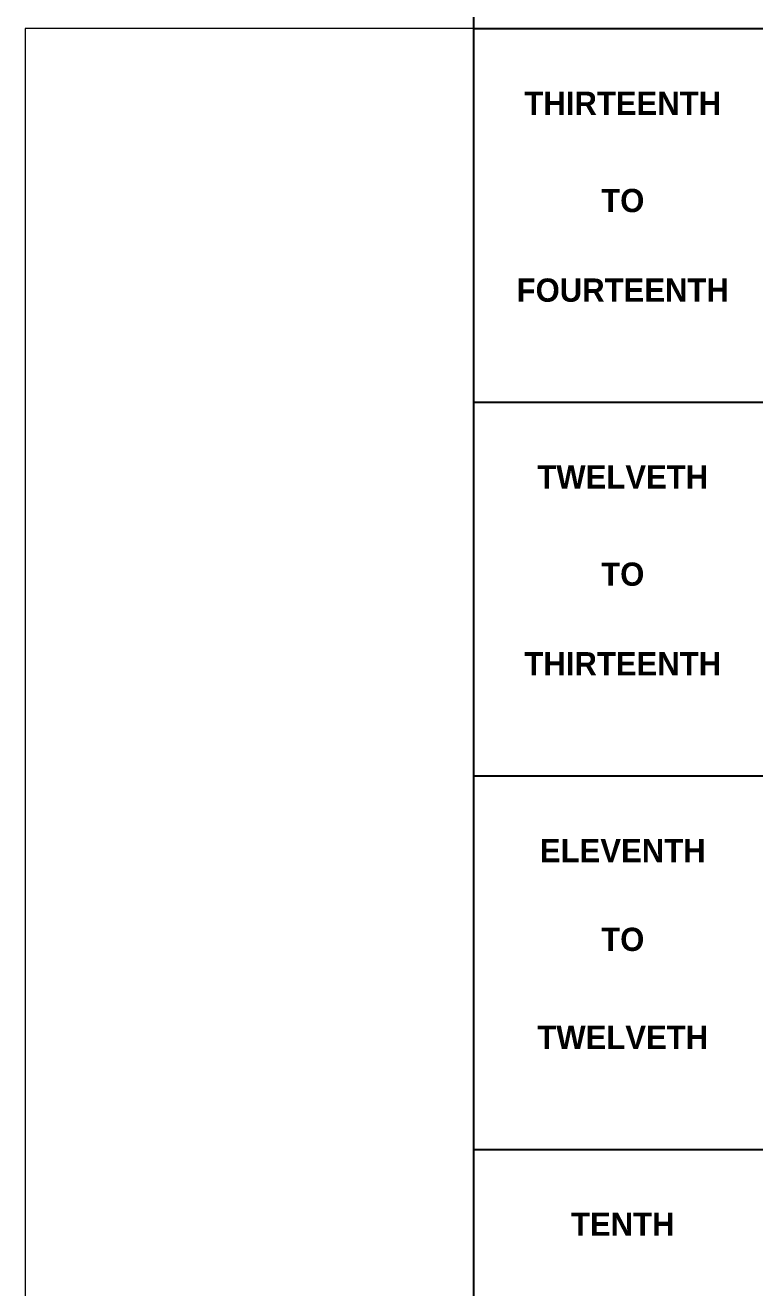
# Model space of a CAD drawing. Header units: millimetres. Extents: x -28707963 to -28231469, y 696001 to 896471.
# Drawn here: x -28341539 to -28330547, y 855714 to 874721 of the extents above; entities that cross this region are included whole.
import ezdxf
from ezdxf.enums import TextEntityAlignment as Align

# ---------------------------------------------------------------- set-up
doc = ezdxf.new("R2010")
doc.units = ezdxf.units.MM
doc.header["$MEASUREMENT"] = 0
doc.layers.get('0').update_dxf_attribs({"lineweight": 5})
doc.layers.add('22 TABLE FRAME', color=5, linetype='Continuous')
doc.layers.add('SUB TITLE', color=3, linetype='Continuous')
doc.styles.add('adani bold', font='')
doc.styles.get('adani bold').set_extended_font_data('Adani Bold', bold=True)

msp = doc.modelspace()

# ---------------------------------------------------------------- linework, layer by layer
msp.add_lwpolyline([(-28341538.8, 788796.2), (-28242181.2, 788796.2), (-28242181.2, 874671.2), (-28341538.8, 874671.2)], close=True)
at = {"layer": '22 TABLE FRAME', "color": 5, "linetype": 'Continuous'}
for p, q in [((-28334786.1, 885921.2), (-28334786.1, 863421.2)), ((-28334786.1, 874671.2), (-28275536.1, 874671.2)), ((-28334786.1, 869046.2), (-28245536.1, 869046.2)), ((-28334786.1, 863421.2), (-28245536.1, 863421.2)), ((-28334786.1, 863421.2), (-28334786.1, 788796.2)), ((-28334786.1, 857796.2), (-28245536.1, 857796.2))]:
    msp.add_line(p, q, dxfattribs=at)

# ---------------------------------------------------------------- texts
at = {"layer": 'SUB TITLE', "style": 'adani bold'}
for s, p in [('THIRTEENTH', (-28332536.1, 873546.2)), ('TO', (-28332536.1, 872082.7)), ('FOURTEENTH', (-28332536.1, 870733.7)), ('TWELVETH', (-28332536.1, 867921.2)), ('TO', (-28332536.1, 866457.7)), ('THIRTEENTH', (-28332536.1, 865108.7)), ('ELEVENTH', (-28332536.1, 862296.2)), ('TO', (-28332536.1, 860959.6)), ('TWELVETH', (-28332536.1, 859483.7)), ('TENTH', (-28332536.1, 856671.2))]:
    msp.add_text(s, height=350, dxfattribs=at).set_placement(p, align=Align.MIDDLE_CENTER)

doc.saveas('drawing.dxf')
